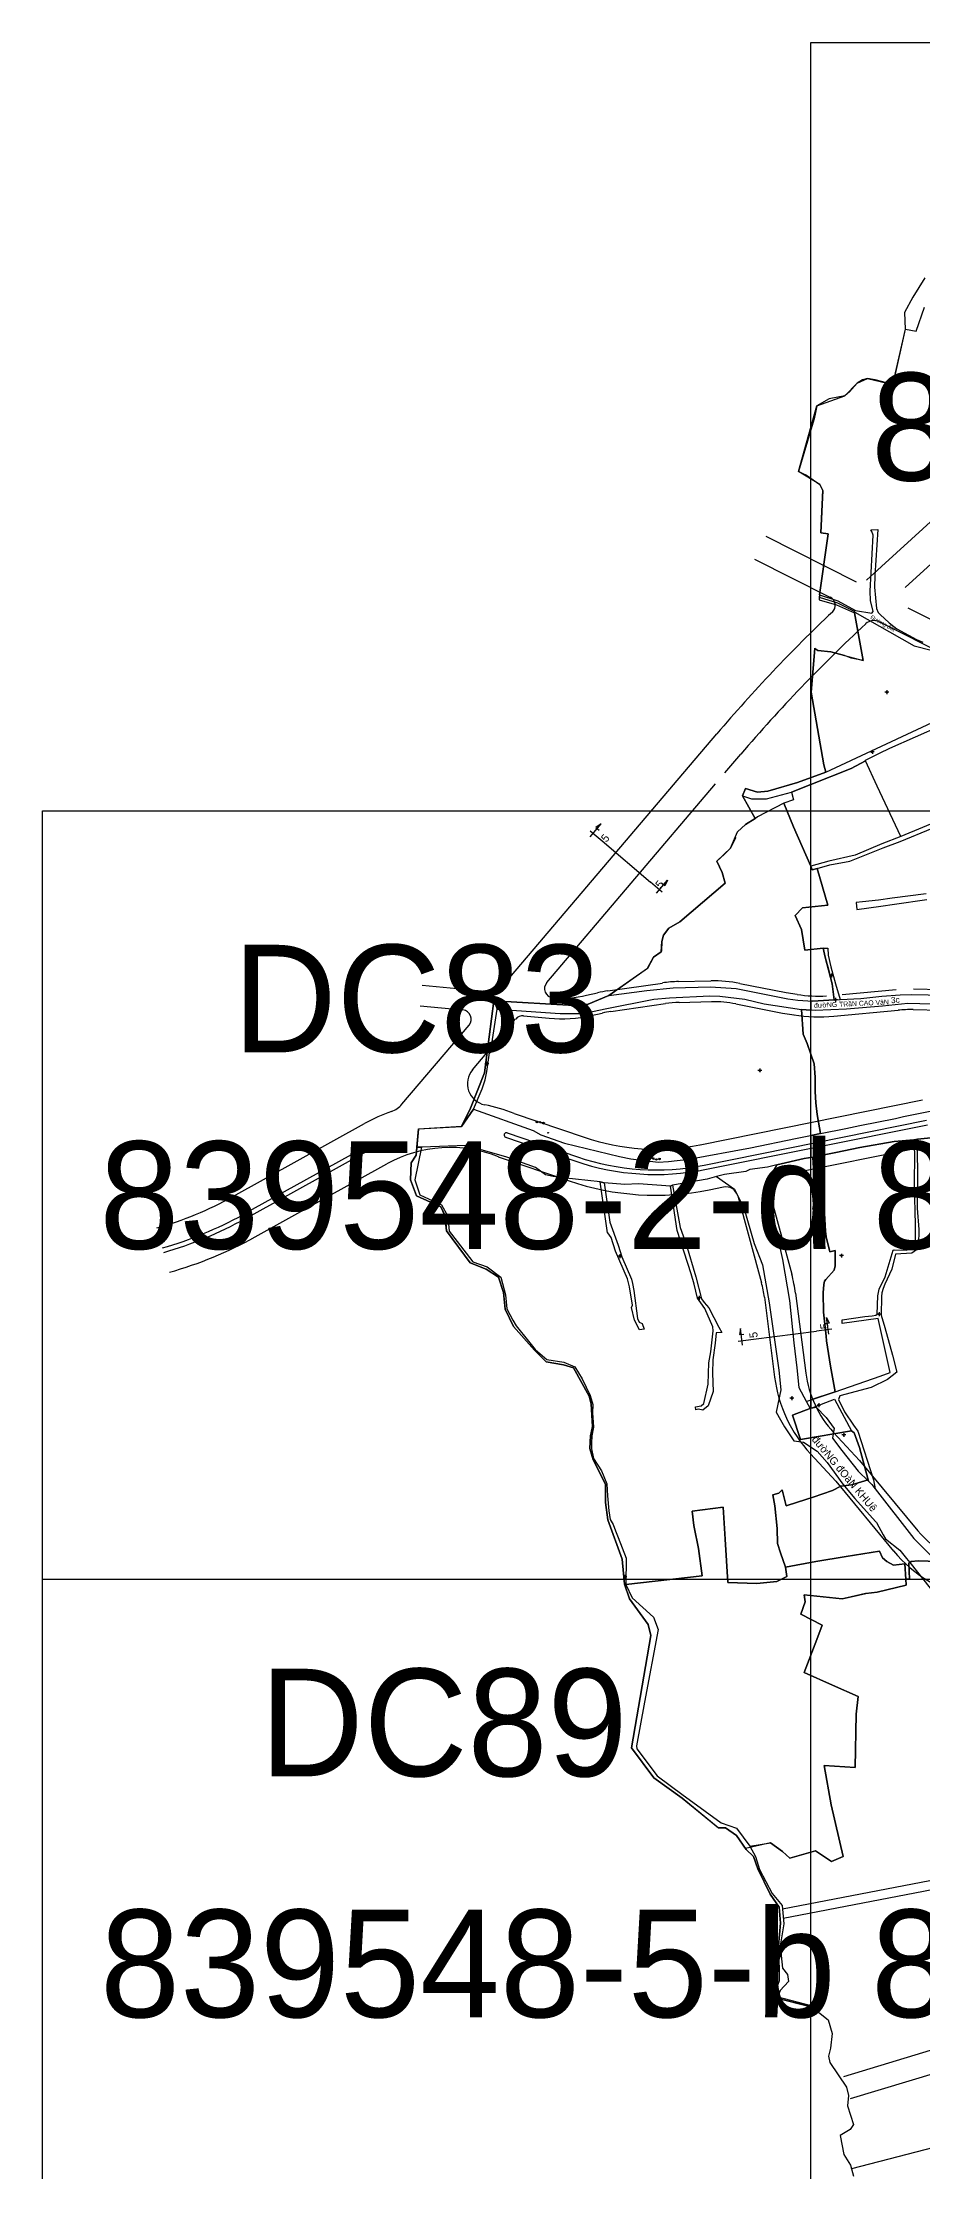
# Model space of a CAD drawing. Extents: x 548357 to 553070, y 1834500 to 1842500.
# Drawn here: x 549500 to 550073, y 1837615 to 1839000 of the extents above; entities that cross this region are included whole.
import ezdxf

# ---------------------------------------------------------------- set-up
doc = ezdxf.new("R2010")
doc.units = 0
for name, color, linetype in [('Level 10', 7, 'Continuous'), ('Level 11', 7, 'Continuous'), ('Level 13', 7, 'Continuous'), ('Level 30', 7, 'Continuous'), ('Level 4', 7, 'Continuous'), ('Level 5', 7, 'Continuous'), ('Level 52', 7, 'Continuous'), ('Level 55', 7, 'Continuous'), ('Level 61', 7, 'Continuous'), ('Level 62', 7, 'Continuous'), ('Level 7', 7, 'Continuous'), ('Level 8', 7, 'Continuous')]:
    doc.layers.add(name, color=color, linetype=linetype)

msp = doc.modelspace()

# ---------------------------------------------------------------- linework, layer by layer
at = {"layer": 'Level 10'}
for p, q in [((550009.8, 1838525.2), (550121.7, 1838577.5)), ((549793.8, 1838376.4), (549795.9, 1838370.9)), ((550015.2, 1838377), (550019.1, 1838377.2)), ((550067, 1838285.9), (550069.4, 1838286.3)), ((550000.3, 1838111.4), (550015.4, 1838117.2)), ((550000.3, 1838111.4), (550015.4, 1838117.2)), ((550000.3, 1838111.4), (550000.3, 1838111.4))]:
    msp.add_line(p, q, dxfattribs=at)
for points in [[(550005.7, 1838640.6), (550011.4, 1838680.3), (550006.5, 1838681), (550007.9, 1838708.7), (550005.9, 1838712.5), (549992, 1838720.9), (550003.9, 1838763.6), (550022.1, 1838770.2), (550030.2, 1838778.4), (550036.9, 1838781.4), (550053.3, 1838777.4), (550061.6, 1838813.5), (550068.6, 1838812.1), (550074, 1838827.8)], [(550005.7, 1838640.6), (550017.5, 1838636.8), (550029.1, 1838630.5), (550039.8, 1838628.6), (550040.5, 1838629.7), (550038.8, 1838636.9), (550038.6, 1838643.1), (550040.5, 1838679.4), (550039.8, 1838681.8), (550039.1, 1838682.9), (550043.6, 1838683.2), (550041.7, 1838653.1), (550041.5, 1838645.7), (550042.8, 1838631.8), (550043.9, 1838629.2), (550045.1, 1838627.8), (550051, 1838622.3), (550056.1, 1838618.6), (550068.8, 1838611.6), (550072.9, 1838609.9)], [(550005.7, 1838640.6), (550005.4, 1838639.1), (550017.3, 1838635.5), (550028.2, 1838630), (550028.3, 1838629.4)], [(550009.8, 1838525.2), (550008.4, 1838530), (550000.2, 1838577.3), (550002.7, 1838605.9), (550004.5, 1838604.3), (550013, 1838603.6), (550034.1, 1838597.9), (550028.4, 1838628.9), (550028.3, 1838629.4)], [(550028.3, 1838629.4), (550028.7, 1838629.3), (550067.3, 1838607.5), (550078.4, 1838604.7), (550081.5, 1838604.7), (550096.5, 1838605), (550098.5, 1838603.9), (550101.8, 1838600.1)], [(549955.5, 1838509.8), (549961.4, 1838507.9), (549971.2, 1838507.8), (549987.5, 1838512.2), (550026.2, 1838527.7), (550035.7, 1838532.6), (550035.6, 1838533), (550044.8, 1838537.6), (550051.4, 1838540.8), (550084.9, 1838555.5), (550096, 1838560.6), (550108.5, 1838566.2), (550118.1, 1838571.1), (550122.6, 1838572.7), (550124.9, 1838573.1), (550126.2, 1838573)], [(550160.1, 1838535.6), (550155.4, 1838532.7), (550134.5, 1838521), (550124.6, 1838514.6), (550098.2, 1838499.9), (550058.6, 1838483.3), (550046.3, 1838478.6), (550028.8, 1838471.3), (550011.7, 1838467.3), (550000.1, 1838464.1), (550000.9, 1838461.7), (550004.2, 1838462.5), (550012.3, 1838464.9), (550025.4, 1838467.2), (550047.1, 1838475.9), (550058.1, 1838480.2), (550100.2, 1838497.5), (550111.6, 1838503.3), (550123.9, 1838510.1), (550135, 1838517.1), (550140.9, 1838521.3), (550153.9, 1838528.5), (550158.1, 1838530.8), (550162.5, 1838532.6)], [(549955.5, 1838509.8), (549957.4, 1838514.5), (549965.4, 1838512.2), (549972, 1838512.8), (549991.3, 1838518.4), (550009.8, 1838525.2)], [(549868.5, 1838379.8), (549893.7, 1838397.6), (549897.7, 1838404.9), (549902.6, 1838408.2), (549903.1, 1838415), (549904.1, 1838419.1), (549907.5, 1838423.6), (549914.8, 1838427.9), (549944.2, 1838453), (549942.3, 1838459.9), (549938.8, 1838467.2), (549947.7, 1838475.7), (549952.2, 1838486.4), (549957.4, 1838491.1), (549963.9, 1838495), (549955.5, 1838509.8)], [(550075.2, 1838446.1), (550053, 1838443.2), (550044.1, 1838441.9), (550033.6, 1838440.9), (550029.5, 1838440.4), (550030, 1838435.9), (550045.5, 1838438), (550054.5, 1838439.4), (550075.5, 1838442.4)], [(550015.2, 1838377), (550014, 1838387.4), (550009.4, 1838404.8), (550008, 1838410.7), (550011, 1838410.8), (550011.4, 1838406.1), (550013, 1838398.6), (550016, 1838387.5), (550019.1, 1838377.2)], [(549868.5, 1838379.8), (549893.3, 1838383.2), (549910.5, 1838384.9), (549934.7, 1838385.6), (549951.4, 1838384.4), (549985.1, 1838377.7), (549991.5, 1838376.9), (550001.4, 1838376.3), (550015.2, 1838377)], [(549780.4, 1838306), (549772.6, 1838294.6), (549778.5, 1838306.6), (549787.6, 1838329.6), (549793.8, 1838376.4)], [(549780.4, 1838306), (549786.1, 1838319.1), (549788, 1838325), (549789.2, 1838330.5), (549790.9, 1838342.5), (549791.6, 1838342.8), (549795.9, 1838370.9)], [(549793.8, 1838376.4), (549845.9, 1838373.4), (549855, 1838374.3), (549868.5, 1838379.8)], [(549795.9, 1838370.9), (549836.8, 1838368.2), (549846.1, 1838368.1), (549851.8, 1838368.1), (549866.1, 1838371.2), (549897.8, 1838377.4), (549908, 1838378.3), (549934.2, 1838379.6), (549940.7, 1838379.4), (549957.1, 1838377.4), (549969.6, 1838374.4), (549993.9, 1838370.7), (550002.8, 1838370.3), (550023.2, 1838371.2), (550046.6, 1838373.1), (550063.2, 1838374.8), (550086.7, 1838374.3), (550113.1, 1838373.6), (550147.6, 1838373.1), (550161, 1838373.3), (550169.9, 1838373)], [(550019.1, 1838377.2), (550032.6, 1838377.9), (550046.2, 1838379.4), (550058.1, 1838380.3), (550065.6, 1838380.5), (550076.3, 1838380.4), (550110.3, 1838379.4), (550131.3, 1838379), (550161.7, 1838379.2), (550181, 1838379.4), (550193.6, 1838380.2)], [(549838.9, 1838261.2), (549832.4, 1838262.1), (549827.3, 1838263.1), (549820.8, 1838267.9), (549802.2, 1838274.7), (549775.8, 1838282.3), (549746.7, 1838281.3), (549743.6, 1838281.2), (549744.7, 1838293.1), (549772.6, 1838294.6), (549780.4, 1838306), (549819.2, 1838292), (549824.4, 1838289.3), (549839.8, 1838283.8), (549875.5, 1838275.1), (549882.9, 1838273.7), (549900.7, 1838271.5), (549907.3, 1838271.9), (549920.7, 1838273.3), (549960.7, 1838280.7), (549990, 1838286.8), (550006.4, 1838290), (550022.8, 1838293.4), (550031.9, 1838295.4), (550055.1, 1838299.8), (550060.4, 1838301.1), (550078.7, 1838304.8)], [(549780.4, 1838306), (549819.2, 1838292), (549824.4, 1838289.3), (549839.8, 1838283.8), (549875.5, 1838275.1), (549882.9, 1838273.7), (549900.7, 1838271.5), (549907.3, 1838271.9), (549920.7, 1838273.3), (549960.7, 1838280.7), (549990, 1838286.8), (550006.4, 1838290), (550022.8, 1838293.4), (550031.9, 1838295.4), (550055.1, 1838299.8), (550060.4, 1838301.1), (550078.7, 1838304.8), (550078.8, 1838310.9), (550107.6, 1838310.4), (550121.5, 1838307.1), (550129, 1838305.7), (550138.1, 1838304.3), (550151.8, 1838299.6)], [(550102.3, 1838289.6), (550069.4, 1838286.3), (550067, 1838285.9), (550054.3, 1838284.9), (550031.9, 1838280.9), (550026.7, 1838279.8), (550016.2, 1838277.8), (550001.3, 1838274.6), (549995.6, 1838273.9), (549978, 1838269.6), (549971.8, 1838268.1), (549960.3, 1838266.6), (549957.7, 1838265.4), (549943.9, 1838263.4), (549938.7, 1838262), (549932.6, 1838260.4), (549910, 1838256.4), (549908.6, 1838255.9), (549887.8, 1838257.4), (549878.9, 1838257), (549865.5, 1838258), (549863, 1838258.7), (549838.9, 1838261.2)], [(549978, 1838269.6), (549995.6, 1838273.9), (550001.3, 1838274.6), (550016.2, 1838277.8), (550026.7, 1838279.8), (550031.9, 1838280.9), (550054.3, 1838284.9), (550067, 1838285.9)], [(549997, 1838116), (549998.2, 1838116.1), (550015.8, 1838121.9), (550045.1, 1838132.1), (550051.6, 1838134.6), (550043.8, 1838169.7), (550020.4, 1838166.4), (550020.4, 1838168.9), (550035.1, 1838171.1), (550040, 1838171.4), (550042.4, 1838171.9), (550043.2, 1838172.6), (550043.7, 1838184.4), (550044.6, 1838188.8), (550048.4, 1838196.9), (550053.6, 1838214.1), (550054.3, 1838214.3), (550062, 1838214.2), (550064.2, 1838214.8), (550066.3, 1838216.2), (550067.6, 1838218.5), (550068.1, 1838221.1), (550068.2, 1838230.8), (550067.6, 1838256.5), (550067.7, 1838277.3), (550067, 1838285.9)], [(550069.4, 1838286.3), (550069.3, 1838282.4), (550069.5, 1838259.7), (550069.3, 1838241.6), (550070.3, 1838227.6), (550070.4, 1838224.2), (550070.2, 1838221.2), (550068.8, 1838214.4), (550065.8, 1838212.2), (550055.2, 1838211.5), (550052.7, 1838201.7), (550051.3, 1838198.5), (550048.1, 1838192.1), (550047, 1838189.3), (550046.2, 1838186.3), (550046, 1838184), (550045.9, 1838171.9), (550048.2, 1838163.9), (550053.1, 1838145.8), (550056.1, 1838134.7), (550050, 1838130), (550039.2, 1838124.9), (550018.8, 1838119.3), (550018.1, 1838117), (550021.9, 1838108.9), (550027.7, 1838100.2), (550030.7, 1838096.4), (550040.9, 1838064.8), (550042, 1838058.8)], [(550069.4, 1838286.3), (550102.3, 1838289.6), (550119.7, 1838288.7), (550128.2, 1838287.8), (550145.8, 1838282), (550159.4, 1838275.3), (550168.7, 1838271.8), (550177.3, 1838267.9), (550186.2, 1838263.9), (550205.4, 1838259.2), (550221, 1838253.4), (550232.6, 1838248.1), (550241.1, 1838245.2), (550254.1, 1838240.1)], [(550000, 1837722.6), (550000, 1837722.6), (550000, 1837721.8), (549975.4, 1837728), (549979.5, 1837738.6), (549978.9, 1837761.4), (549980.2, 1837776.2), (549979.5, 1837786.6), (549973.6, 1837795), (549965.6, 1837811.5), (549962.7, 1837819.5), (549957.9, 1837824.1), (549951.6, 1837833.3), (549944.4, 1837838.3), (549939.8, 1837838.3), (549916.2, 1837857.5), (549897.8, 1837870.8), (549883.3, 1837890.3), (549895.9, 1837963.4), (549894.2, 1837970.6), (549881.9, 1837987.2), (549878.7, 1837996.8), (549877.3, 1838013), (549867.9, 1838038.7), (549866.4, 1838050), (549866.4, 1838061.9), (549858.4, 1838077.8), (549856.2, 1838085.1), (549856.7, 1838093.3), (549857.9, 1838099.4), (549857, 1838114.1), (549855.8, 1838119.2), (549845.6, 1838137.6), (549839, 1838139.6), (549827.7, 1838141.5), (549820.1, 1838149.2), (549806.4, 1838164.4), (549801.1, 1838175.8), (549799.9, 1838186.7), (549796.7, 1838196.6), (549788.7, 1838201.9), (549778.3, 1838205.9), (549763, 1838226.7), (549761.9, 1838236.8), (549759.2, 1838242.4), (549743.4, 1838249.6), (549739.5, 1838260), (549739.8, 1838270.9), (549743.1, 1838275.9), (549743.6, 1838281.2), (549743.6, 1838281.2), (549746.7, 1838281.3), (549742.2, 1838259.9), (549745.6, 1838250.2), (549759.7, 1838243.6), (549763.8, 1838236.2), (549764.6, 1838226.5), (549769.9, 1838219.7), (549780, 1838206.6), (549789.4, 1838203.3), (549798.3, 1838196.6), (549799.3, 1838192.4), (549801.2, 1838185), (549802.1, 1838175.9), (549806.1, 1838168.6), (549806.1, 1838168.6), (549808.2, 1838164.9), (549816.2, 1838154.9), (549820.7, 1838149.5), (549828.2, 1838143), (549839.2, 1838141.2), (549846.5, 1838138.2), (549851.1, 1838130.4), (549856.5, 1838119.7), (549858.1, 1838113.7), (549857.9, 1838108.4), (549858.5, 1838098.9), (549857.5, 1838093.3), (549857.2, 1838088.8), (549857.2, 1838088.8), (549857.3, 1838084.8), (549858.6, 1838078.7), (549863.7, 1838070.6), (549867.3, 1838062.2), (549867.6, 1838054.2), (549868.5, 1838044.6), (549869.5, 1838038.9), (549871.3, 1838035.6), (549872.9, 1838031.6), (549874.7, 1838027.1), (549879.9, 1838013.7), (549879.7, 1837996.5), (549883.8, 1837988), (549897.7, 1837975.4), (549900.6, 1837967.4), (549891.8, 1837920.1), (549886.5, 1837891.6), (549886.8, 1837889.6), (549900.1, 1837872), (549917, 1837859.6), (549920.9, 1837856.7), (549941.6, 1837841.6), (549951.7, 1837838.1), (549960.3, 1837826.3), (549964, 1837819.6), (549966.6, 1837811.2), (549974.9, 1837795.5), (549981.4, 1837787.7), (549982.5, 1837775.8), (549980, 1837761.4), (549981.6, 1837747), (549984.9, 1837742.8), (549985.5, 1837738.2), (549980.1, 1837732.5), (549978.5, 1837728.2), (550000, 1837722.6)], [(549891.5, 1838162.8), (549888.6, 1838162.4), (549885.3, 1838168.6), (549883.2, 1838176.8), (549883.9, 1838178.4), (549882.1, 1838190.2), (549880.8, 1838195.6), (549873, 1838213.6), (549870, 1838222.5), (549868, 1838225.5), (549867.6, 1838225.4), (549863, 1838258.7), (549865.5, 1838258), (549869.1, 1838232.3), (549874.6, 1838217.4), (549877.1, 1838209.8), (549883.4, 1838195.4), (549883.9, 1838192.4), (549884.9, 1838187.9), (549887.2, 1838169.6), (549888.4, 1838167.4), (549890.2, 1838166.5), (549891.5, 1838162.8)], [(549942, 1838160.5), (549938.5, 1838160.4), (549937.7, 1838153.7), (549936.2, 1838142.9), (549936, 1838134.1), (549936.4, 1838122.3), (549933.1, 1838112.9), (549929.8, 1838110), (549926.9, 1838110.8), (549925.1, 1838110.3), (549925, 1838112.3), (549928.7, 1838112.9), (549930.4, 1838114.4), (549933.1, 1838127), (549933.6, 1838140.9), (549935, 1838148), (549936.5, 1838161.6), (549936.3, 1838164.3), (549931.1, 1838176.1), (549928.4, 1838180), (549926.3, 1838182.9), (549924.1, 1838192), (549922.1, 1838198.7), (549913, 1838226.9), (549908.6, 1838255.9), (549910, 1838256.4), (549915, 1838228.9), (549918.8, 1838218), (549925.1, 1838196.9), (549928.8, 1838182.6), (549930.7, 1838180.2), (549933.6, 1838176.7), (549940.2, 1838164), (549942, 1838160.5)], [(549978, 1838269.6), (549971.8, 1838268.1), (549960.3, 1838266.6), (549957.7, 1838265.4), (549943.9, 1838263.4), (549938.7, 1838262), (549950.3, 1838253.8), (549956.5, 1838241.8), (549963.1, 1838218.6), (549968.5, 1838204.6), (549972.8, 1838179.9), (549979.2, 1838136.1), (549980.4, 1838123.3), (549977.5, 1838108.8), (549980.3, 1838103.8), (549982.8, 1838099.2), (549989, 1838090.2), (549989.1, 1838090.1), (549995.2, 1838089.3), (550004.1, 1838083.4), (550010.7, 1838075.9), (550020.9, 1838062), (550028.7, 1838052.6), (550042.2, 1838037.6), (550042.8, 1838036.9), (550047.2, 1838029), (550048.7, 1838026.4), (550058, 1838019), (550062.3, 1838013.6), (550064.5, 1838010.9), (550077.6, 1837994.3)], [(549978, 1838269.6), (549971.6, 1838259.6), (549971.5, 1838245.9), (549978.3, 1838222.7), (549981.5, 1838208.1), (549986.2, 1838181.5), (549989, 1838153.9), (549991, 1838137.5), (549992.3, 1838124.7), (549997, 1838116)], [(549997, 1838116), (549999.5, 1838111.2), (550000.3, 1838111.4)], [(550000.3, 1838111.4), (550003.6, 1838112), (550010.1, 1838105.2), (550015.2, 1838098.1), (550014.6, 1838094.6), (550014.1, 1838091.8), (550020.2, 1838083.8), (550030.9, 1838070.4), (550037.5, 1838063.9)], [(550015.4, 1838117.2), (550026.5, 1838096.7), (550028.3, 1838095.3), (550031.8, 1838085.7), (550037.3, 1838064.8), (550037.5, 1838063.9)], [(550037.5, 1838063.9), (550039.7, 1838061.7), (550042, 1838058.8)], [(550042, 1838058.8), (550067, 1838026.5), (550077.5, 1838016.2), (550083.7, 1838010), (550084.7, 1838009.1), (550085.8, 1838008), (550091.8, 1838006.1), (550100, 1838003.5), (550123.6, 1837998.1), (550149.2, 1837993.3), (550175.7, 1837987.8), (550180.6, 1837989.6), (550183.4, 1837994.1), (550183.5, 1837994)]]:
    msp.add_lwpolyline(points, dxfattribs=at)
at = {"layer": 'Level 11'}
for p, q in [((550048.9, 1838577.2), (550048.2, 1838577.2)), ((550049.5, 1838577.9), (550048.9, 1838577.2)), ((550048.9, 1838577.2), (550049.5, 1838576.6)), ((550049.5, 1838578.5), (550049.5, 1838577.9)), ((550050.1, 1838577.2), (550049.5, 1838577.9)), ((550049.5, 1838576.6), (550050.1, 1838577.2)), ((550049.5, 1838576.6), (550049.5, 1838576)), ((550050.7, 1838577.2), (550050.1, 1838577.2)), ((550039.4, 1838538.5), (550038.8, 1838538.5)), ((550040.1, 1838539.1), (550039.4, 1838538.5)), ((550039.4, 1838538.5), (550040.1, 1838537.8)), ((550040.1, 1838539.7), (550040.1, 1838539.1)), ((550040.7, 1838538.5), (550040.1, 1838539.1)), ((550040.1, 1838537.8), (550040.7, 1838538.5)), ((550040.1, 1838537.8), (550040.1, 1838537.2)), ((550041.3, 1838538.5), (550040.7, 1838538.5)), ((550012.9, 1838393), (550012.2, 1838393)), ((550013.5, 1838393.6), (550012.9, 1838393)), ((550012.9, 1838393), (550013.5, 1838392.3)), ((550013.5, 1838394.2), (550013.5, 1838393.6)), ((550014.1, 1838393), (550013.5, 1838393.6)), ((550013.5, 1838392.3), (550014.1, 1838393)), ((550013.5, 1838392.3), (550013.5, 1838391.7)), ((550014.7, 1838393), (550014.1, 1838393)), ((550015.4, 1838377), (550014.8, 1838377)), ((550016.1, 1838377.7), (550015.4, 1838377)), ((550015.4, 1838377), (550016.1, 1838376.4)), ((550016.1, 1838378.3), (550016.1, 1838377.7)), ((550016.7, 1838377), (550016.1, 1838377.7)), ((550016.1, 1838376.4), (550016.7, 1838377)), ((550016.1, 1838376.4), (550016.1, 1838375.8)), ((550017.3, 1838377), (550016.7, 1838377)), ((549788.5, 1838335.5), (549787.9, 1838335.5)), ((549789.1, 1838336.1), (549788.5, 1838335.5)), ((549788.5, 1838335.5), (549789.1, 1838334.9)), ((549789.1, 1838336.8), (549789.1, 1838336.1)), ((549789.8, 1838335.5), (549789.1, 1838336.1)), ((549789.1, 1838334.9), (549789.8, 1838335.5)), ((549789.1, 1838334.9), (549789.1, 1838334.3)), ((549790.4, 1838335.5), (549789.8, 1838335.5)), ((549966.2, 1838331.1), (549965.6, 1838331.1)), ((549966.9, 1838331.8), (549966.2, 1838331.1)), ((549966.2, 1838331.1), (549966.9, 1838330.5)), ((549966.9, 1838332.4), (549966.9, 1838331.8)), ((549967.5, 1838331.1), (549966.9, 1838331.8)), ((549966.9, 1838330.5), (549967.5, 1838331.1)), ((549966.9, 1838330.5), (549966.9, 1838329.9)), ((549968.1, 1838331.1), (549967.5, 1838331.1)), ((549875.2, 1838210.2), (549874.6, 1838210.2)), ((549875.8, 1838210.9), (549875.2, 1838210.2)), ((549875.2, 1838210.2), (549875.8, 1838209.6)), ((549875.8, 1838211.5), (549875.8, 1838210.9)), ((549876.5, 1838210.2), (549875.8, 1838210.9)), ((549875.8, 1838209.6), (549876.5, 1838210.2)), ((549875.8, 1838209.6), (549875.8, 1838209)), ((549877.1, 1838210.2), (549876.5, 1838210.2)), ((550019.3, 1838210.6), (550018.7, 1838210.6)), ((550020, 1838211.2), (550019.3, 1838210.6)), ((550019.3, 1838210.6), (550020, 1838210)), ((550020, 1838211.8), (550020, 1838211.2)), ((550020.6, 1838210.6), (550020, 1838211.2)), ((550020, 1838210), (550020.6, 1838210.6)), ((550020, 1838210), (550020, 1838209.3)), ((550021.2, 1838210.6), (550020.6, 1838210.6)), ((549926.8, 1838183.2), (549926.2, 1838183.2)), ((549927.4, 1838183.8), (549926.8, 1838183.2)), ((549926.8, 1838183.2), (549927.4, 1838182.6)), ((549927.4, 1838184.4), (549927.4, 1838183.8)), ((549928.1, 1838183.2), (549927.4, 1838183.8)), ((549927.4, 1838182.6), (549928.1, 1838183.2)), ((549927.4, 1838182.6), (549927.4, 1838181.9)), ((549928.7, 1838183.2), (549928.1, 1838183.2)), ((550044.5, 1838173.8), (550044.5, 1838173.2)), ((550043.9, 1838172.5), (550043.3, 1838172.5)), ((550044.5, 1838173.2), (550043.9, 1838172.5)), ((550043.9, 1838172.5), (550044.5, 1838171.9)), ((550045.2, 1838172.5), (550044.5, 1838173.2)), ((550044.5, 1838171.9), (550045.2, 1838172.5)), ((550044.5, 1838171.9), (550044.5, 1838171.3)), ((550045.8, 1838172.5), (550045.2, 1838172.5)), ((549987, 1838117.9), (549986.4, 1838117.9)), ((549987.6, 1838118.5), (549987, 1838117.9)), ((549987, 1838117.9), (549987.6, 1838117.2)), ((549987.6, 1838119.1), (549987.6, 1838118.5)), ((549988.3, 1838117.9), (549987.6, 1838118.5)), ((549987.6, 1838117.2), (549988.3, 1838117.9)), ((549988.9, 1838117.9), (549988.3, 1838117.9)), ((549987.6, 1838117.2), (549987.6, 1838116.6)), ((550004.7, 1838113.3), (550004.1, 1838113.3)), ((550005.3, 1838113.9), (550004.7, 1838113.3)), ((550004.7, 1838113.3), (550005.3, 1838112.7)), ((550005.3, 1838114.6), (550005.3, 1838113.9)), ((550005.9, 1838113.3), (550005.3, 1838113.9)), ((550005.3, 1838112.7), (550005.9, 1838113.3)), ((550005.3, 1838112.7), (550005.3, 1838112.1)), ((550006.6, 1838113.3), (550005.9, 1838113.3)), ((550020.8, 1838093.9), (550020.2, 1838093.9)), ((550021.4, 1838094.5), (550020.8, 1838093.9)), ((550020.8, 1838093.9), (550021.4, 1838093.2)), ((550021.4, 1838095.1), (550021.4, 1838094.5)), ((550022, 1838093.9), (550021.4, 1838094.5)), ((550021.4, 1838093.2), (550022, 1838093.9)), ((550021.4, 1838093.2), (550021.4, 1838092.6)), ((550022.7, 1838093.9), (550022, 1838093.9)), ((549878.4, 1838001.6), (549877.8, 1838001.6)), ((549879, 1838002.2), (549878.4, 1838001.6)), ((549878.4, 1838001.6), (549879, 1838000.9)), ((549879, 1838002.8), (549879, 1838002.2)), ((549879.6, 1838001.6), (549879, 1838002.2)), ((549879, 1838000.9), (549879.6, 1838001.6)), ((549879, 1838000.9), (549879, 1838000.3)), ((549880.3, 1838001.6), (549879.6, 1838001.6))]:
    msp.add_line(p, q, dxfattribs=at)
for centre in [(550049.5, 1838577.2), (550040.1, 1838538.5), (550013.5, 1838393), (550016.1, 1838377), (549789.1, 1838335.5), (549966.9, 1838331.1), (549875.8, 1838210.2), (550020, 1838210.6), (549927.4, 1838183.2), (550044.5, 1838172.5), (549987.6, 1838117.9), (550005.3, 1838113.3), (550021.4, 1838093.9), (549879, 1838001.6)]:
    msp.add_circle(centre, 0.15, dxfattribs=at)
at = {"layer": 'Level 13'}
for points in [[(549856.4, 1838483.1), (549863.6, 1838491.6)], [(549856.5, 1838487), (549864.2, 1838480.5)], [(549863.6, 1838491.6), (549860.1, 1838489.3), (549862.3, 1838487.5)], [(549864.2, 1838480.5), (549895.6, 1838453.7)], [(549903.3, 1838447.2), (549895.6, 1838453.7)], [(549899.5, 1838446.5), (549906.7, 1838455)], [(549906.7, 1838455), (549905, 1838451.2), (549902.9, 1838453)], [(549954.2, 1838163.3), (549953.5, 1838159.2), (549956.4, 1838159.6)], [(549955.6, 1838152.3), (549954.2, 1838163.3)], [(549962.8, 1838156.2), (550003.8, 1838161.4)], [(550013.8, 1838162.7), (550003.8, 1838161.4)], [(550010.3, 1838170.4), (550012, 1838166.6), (550009.2, 1838166.3)], [(550011.7, 1838159.4), (550010.3, 1838170.4)], [(549952.8, 1838155), (549962.8, 1838156.2)]]:
    msp.add_lwpolyline(points, dxfattribs=at)
at = {"layer": 'Level 30'}
for p, q in [((550036.3, 1838650.1), (550228.2, 1838825.4)), ((550061.4, 1838645.3), (550153.1, 1838729)), ((549970.8, 1838678.7), (550029.5, 1838649.1)), ((549963.4, 1838663.9), (550012.5, 1838639.2)), ((550063.2, 1838632.2), (550096.2, 1838615.6)), ((550044.7, 1838623), (550088.7, 1838600.9)), ((549797.8, 1838384.3), (549938.8, 1838550.2)), ((549944, 1838524.7), (549954.5, 1838536.9)), ((549828.1, 1838388.3), (549938, 1838517.6)), ((549747.1, 1838386.6), (549792.6, 1838382.2)), ((549854.1, 1838380), (549861.2, 1838381.7)), ((549868, 1838382.9), (549903.5, 1838388)), ((549914, 1838388.9), (549935, 1838389.4)), ((550020.5, 1838380.6), (550055.6, 1838383.7)), ((550066.8, 1838384.2), (550084.9, 1838383.9)), ((549745.8, 1838373.1), (549773.6, 1838370.5)), ((549857.1, 1838366.9), (549864.2, 1838368.5)), ((549869.9, 1838369.5), (549905.4, 1838374.7)), ((549914.3, 1838375.4), (549935.3, 1838375.9)), ((550015, 1838366.5), (550056.8, 1838370.3)), ((550066.6, 1838370.7), (550084.7, 1838370.4)), ((549733.8, 1838309.1), (549777.6, 1838360.6)), ((549779.8, 1838331.6), (549807.9, 1838364.6)), ((549813.1, 1838366.7), (549829.7, 1838365.1)), ((549927.9, 1838282.8), (550072.7, 1838311.9)), ((549807, 1838303.1), (549852.4, 1838287.7)), ((549930.5, 1838269.5), (550075.3, 1838298.7)), ((549623.8, 1838249.1), (549709.6, 1838296.6)), ((549801.4, 1838287.6), (549847.1, 1838272)), ((549802.3, 1838290.5), (549848.1, 1838274.9)), ((549931.1, 1838266.6), (550075.9, 1838295.8)), ((549630.4, 1838237.3), (549713.6, 1838283.4)), ((549631.8, 1838234.6), (549715.1, 1838280.8)), ((549638.3, 1838222.8), (549724.1, 1838270.3)), ((549796.6, 1838275), (549842.8, 1838259.3)), ((549979, 1838262.5), (550078.6, 1838282.5)), ((549933.8, 1838253.4), (549943.2, 1838255.3)), ((549952.5, 1838249.5), (549967.9, 1838193)), ((549972.9, 1838252.5), (549987.7, 1838198.5)), ((549969.8, 1838183.5), (549976.4, 1838131.6)), ((549990.1, 1838186.1), (549996.7, 1838134.2)), ((550021.4, 1837676.5), (550190.8, 1837727.6)), ((550025.8, 1837662.1), (550195.1, 1837713.3))]:
    msp.add_line(p, q, dxfattribs=at)
for points in [[(549953.8, 1838387.7), (549984, 1838381.8), (549991.1, 1838380.7)], [(549951.2, 1838374.5), (549981.6, 1838368.5), (549989.1, 1838367.3)], [(550014.8, 1838095.5), (550031.7, 1838077.4), (550069.7, 1838031.5)], [(549999.8, 1838081.6), (550016.3, 1838063.9), (550053.9, 1838018.4)], [(549981.5, 1837785.5), (550409.1, 1837867.8), (550420.2, 1837869.9), (550584.5, 1837901.5), (550613.8, 1837939.8)], [(549982.1, 1837779.5), (550407.1, 1837861.3), (550419.2, 1837863.6), (550587.9, 1837896), (550613.5, 1837929.4)], [(550195.3, 1837713.3), (550353.5, 1837718.1), (550358.8, 1837718.3), (550428.7, 1837720.4), (550355.1, 1837701.4), (550349.7, 1837700), (550026.6, 1837616.4)]]:
    msp.add_lwpolyline(points, dxfattribs=at)
for centre, radius, start, end in [((550009.9, 1838633.8), 6, 313.429, 63.3085), ((550708.5, 1837895.8), 1010.2, 133.429, 139.6256), ((550708.5, 1837895.8), 989.7, 132.824, 139.6256), ((550041.1, 1838615.9), 8, 63.3085, 132.824), ((549832.7, 1838384.4), 6, 139.6256, 265.5131), ((549880.4, 1838297), 86.8, 98.2173, 102.7494), ((549915.9, 1838302.2), 86.8, 91.2695, 98.2173), ((549937, 1838302.6), 86.8, 78.808, 91.2695), ((549773, 1838364.5), 6, 319.6256, 84.5506), ((549837.9, 1838451.5), 73.3, 265.5131, 282.7494), ((549880.4, 1838297), 73.3, 98.2173, 102.7494), ((549915.9, 1838302.2), 73.2, 91.2695, 98.2173), ((549937, 1838302.6), 73.2, 78.808, 91.2695), ((550005.4, 1838472.8), 106.8, 261.1889, 275.1751), ((550005.4, 1838472.8), 93.3, 261.1889, 273.0187), ((550065.2, 1838277.4), 93.3, 89.1247, 95.1751), ((549812.5, 1838360.7), 6, 84.5506, 139.6256), ((549837.9, 1838451.5), 86.8, 264.5506, 282.7494), ((549790.5, 1838322.5), 14, 139.6256, 258.7318), ((549765.3, 1838196), 115, 109.4512, 118.9852), ((549721.7, 1838319.5), 16, 289.4512, 319.6256), ((549765.3, 1838196), 115, 68.7658, 78.7318), ((549801.9, 1838289.1), 1.5, 71.1818, 251.1818), ((549899.2, 1838424.9), 145, 251.1818, 281.3906), ((549714.3, 1838282.1), 1.5, 298.9852, 118.9852), ((549765.3, 1838196), 85, 68.3132, 118.9852), ((549899.2, 1838424.9), 161.5, 251.1818, 281.3906), ((549899.2, 1838424.9), 158.5, 251.1818, 281.3906), ((549899.2, 1838424.9), 175, 251.1818, 281.3906), ((549980.6, 1838254.6), 8, 101.3906, 195.2855), ((549509.9, 1838454.6), 235, 285.9086, 298.9852), ((549944.7, 1838247.4), 8, 15.2855, 101.3906), ((549509.9, 1838454.6), 248.5, 285.9086, 298.9852), ((549509.9, 1838454.6), 251.5, 285.9086, 298.9852), ((549509.9, 1838454.6), 265, 285.9086, 298.9852), ((549900.6, 1838174.7), 69.8, 7.2564, 15.2855), ((549900.6, 1838174.7), 90.2, 7.2564, 15.2855), ((550065.9, 1838143), 90.2, 187.2564, 222.8856), ((550065.9, 1838143), 69.7, 187.2564, 222.8856), ((550123.4, 1838076), 69.7, 219.6285, 258.8352), ((550123.4, 1838076), 90.2, 219.6285, 258.8352)]:
    msp.add_arc(centre, radius, start, end, dxfattribs=at)
at = {"layer": 'Level 52'}
for p, q in [((550026.2, 1838527.7), (550000, 1838517.2)), ((550035.7, 1838532.6), (550026.2, 1838527.7)), ((550043.3, 1838516.1), (550035.7, 1838532.6)), ((550000, 1838517.2), (549987.5, 1838512.2)), ((550058.6, 1838483.3), (550043.3, 1838516.1)), ((549965.4, 1838496.1), (549964, 1838495.1)), ((549982.4, 1838505.1), (549965.4, 1838496.1)), ((549988.8, 1838489.7), (549982.4, 1838505.1)), ((550098.2, 1838499.9), (550058.6, 1838483.3)), ((550000.1, 1838464.1), (549988.8, 1838489.7)), ((550000.1, 1838464.1), (550000.9, 1838461.7)), ((550000.9, 1838461.7), (550000.1, 1838464.1)), ((550000.9, 1838461.7), (550004.2, 1838462.5)), ((550004.2, 1838462.5), (550000.9, 1838461.7)), ((550004.2, 1838462.5), (550011, 1838438.7)), ((550011, 1838438.7), (550004.2, 1838462.5)), ((549989.8, 1838432), (549994.5, 1838437)), ((549994.5, 1838437), (550011, 1838438.7)), ((549994, 1838422.8), (549989.8, 1838432)), ((549996.1, 1838409.4), (549994, 1838422.8)), ((550008, 1838410.7), (549996.1, 1838409.4)), ((550008, 1838410.7), (550009.4, 1838404.8)), ((550009.4, 1838404.8), (550008, 1838410.7)), ((550009.4, 1838404.8), (550011.7, 1838396.1)), ((550014, 1838387.4), (550009.4, 1838404.8)), ((550011.7, 1838396.1), (550014, 1838387.4)), ((550014, 1838387.4), (550015.2, 1838377)), ((550015.2, 1838377), (550014, 1838387.4)), ((550000, 1838370.4), (549993.9, 1838370.7)), ((549993.9, 1838370.7), (550000, 1838370.4)), ((550001.4, 1838376.3), (550000, 1838376.4)), ((550000, 1838376.4), (550000, 1838370.4)), ((550000, 1838370.4), (550000, 1838376.4)), ((550000, 1838376.4), (550001.4, 1838376.3)), ((550015.2, 1838377), (550001.4, 1838376.3)), ((550001.4, 1838376.3), (550015.2, 1838377)), ((550006.4, 1838290), (550000, 1838288.7)), ((550000, 1838288.7), (550006.4, 1838290)), ((550000, 1838288.7), (550000, 1838274.5)), ((550000, 1838274.5), (550000, 1838288.7)), ((550000, 1838274.5), (550001.3, 1838274.6)), ((550001.3, 1838274.6), (550000, 1838274.5)), ((550012.3, 1838213.1), (550015.8, 1838213.9)), ((550015.8, 1838213.9), (550012.3, 1838213.1)), ((550012.9, 1838138.6), (550015.8, 1838121.9)), ((550015.8, 1838121.9), (550012.9, 1838138.6)), ((550015.8, 1838121.9), (550000, 1838116.7)), ((550000, 1838116.7), (550015.8, 1838121.9)), ((550000, 1838111.3), (549988.1, 1838106.7)), ((549988.1, 1838106.7), (550000, 1838111.3)), ((549988.1, 1838106.7), (549993.2, 1838090.9)), ((549993.2, 1838090.9), (549988.1, 1838106.7)), ((550000, 1838116.7), (550000, 1838111.3)), ((550000, 1838111.3), (550000, 1838116.7)), ((549993.2, 1838090.9), (550026.5, 1838096.7)), ((550026.5, 1838096.7), (549993.2, 1838090.9)), ((549922.9, 1838044.4), (549943, 1838047)), ((549943, 1838047), (549922.9, 1838044.4)), ((549923.9, 1838035), (549922.9, 1838044.4)), ((549922.9, 1838044.4), (549923.9, 1838035)), ((549943, 1838047), (549944.3, 1838026)), ((549944.3, 1838026), (549943, 1838047)), ((549944.3, 1838026), (549946, 1837998)), ((549946, 1837998), (549944.3, 1838026)), ((549978.3, 1838023.2), (549978.1, 1838033.1)), ((549980.3, 1838017.2), (549978.3, 1838023.2)), ((549980.3, 1838017.2), (549983.5, 1838007.8)), ((549983.5, 1838007.8), (549980.3, 1838017.2)), ((549984.5, 1838001.8), (549983.5, 1838007.8)), ((549879.7, 1837996.8), (549879.7, 1837996.5)), ((549946, 1837998), (549964.9, 1837997.2)), ((549964.9, 1837997.2), (549978, 1837998.5)), ((549978, 1837998.5), (549984.5, 1838001.8)), ((550061.8, 1838000), (550064.2, 1838000)), ((550064.2, 1838000), (550061.8, 1838000)), ((550020.4, 1837987.3), (549995.7, 1837989.9)), ((550020.4, 1837987.3), (550026.3, 1837988.6)), ((550026.3, 1837988.6), (550020.4, 1837987.3)), ((550035.6, 1837990.7), (550026.3, 1837988.6)), ((550035.9, 1837990.9), (550035.6, 1837990.7)), ((550035.9, 1837990.8), (550035.9, 1837990.9)), ((550014.1, 1837931), (549995.6, 1837939.3)), ((549995.6, 1837939.3), (550014.1, 1837931)), ((550030.9, 1837923.7), (550014.1, 1837931)), ((550014.1, 1837931), (550030.9, 1837923.7)), ((550008.8, 1837878.8), (550028.9, 1837877.5)), ((550028.9, 1837877.5), (550008.8, 1837878.8))]:
    msp.add_line(p, q, dxfattribs=at)
for points in [[(549987.5, 1838512.2), (549988.8, 1838507.3), (549982.4, 1838505.1)], [(549982.4, 1838505.1), (549988.8, 1838489.7), (550000.1, 1838464.1)], [(550011, 1838438.7), (549994.5, 1838437), (549989.8, 1838432), (549994, 1838422.8)], [(549994, 1838422.8), (549996.1, 1838409.4), (550008, 1838410.7)], [(549993.9, 1838370.7), (549995.1, 1838354.8), (549997.7, 1838348.7)], [(549997.7, 1838348.7), (549995.1, 1838354.8), (549993.9, 1838370.7)], [(549997.7, 1838348.7), (550000.1, 1838341.8), (550002.3, 1838335.4), (550002.9, 1838326.7), (550002.9, 1838317.4), (550003.3, 1838310), (550004.1, 1838302.5), (550006.4, 1838290)], [(550006.4, 1838290), (550004.1, 1838302.5), (550003.3, 1838310), (550002.9, 1838317.4), (550002.9, 1838326.7), (550002.3, 1838335.4), (550000.1, 1838341.8), (549997.7, 1838348.7)], [(550001.3, 1838274.6), (550002.8, 1838249.8), (550001.3, 1838240.9)], [(550001.3, 1838240.9), (550002.8, 1838249.8), (550001.3, 1838274.6)], [(550001.3, 1838240.9), (550003, 1838240), (550006.3, 1838238.8), (550008.9, 1838238.2), (550009.5, 1838226.5), (550009.9, 1838222.9), (550012.3, 1838213.1)], [(550012.3, 1838213.1), (550009.9, 1838222.9), (550009.5, 1838226.5), (550008.9, 1838238.2), (550006.3, 1838238.8), (550003, 1838240), (550001.3, 1838240.9)], [(550015.2, 1838201.2), (550009.8, 1838195), (550008.9, 1838194.1), (550008.4, 1838191.9), (550008.1, 1838186.3), (550008.3, 1838173.9), (550009.9, 1838158.2), (550010.2, 1838155.2), (550012.9, 1838138.6)], [(550009.8, 1838195), (550015.2, 1838201.2)], [(550015.8, 1838213.9), (550015.9, 1838203.9), (550015.2, 1838201.2)], [(550015.2, 1838201.2), (550015.9, 1838203.9), (550015.8, 1838213.9)], [(550012.9, 1838138.6), (550010.2, 1838155.2), (550009.9, 1838158.2), (550008.3, 1838173.9), (550008.1, 1838186.3), (550008.4, 1838191.9), (550008.9, 1838194.1), (550009.8, 1838195)], [(550026.5, 1838096.7), (550028.3, 1838095.3), (550031.8, 1838085.7), (550037.3, 1838064.8)], [(550037.3, 1838064.8), (550031.8, 1838085.7), (550028.3, 1838095.3), (550026.5, 1838096.7)], [(550037.3, 1838064.8), (550026.4, 1838061.4), (550019.5, 1838060.6), (550014.2, 1838057.8), (550001.6, 1838053.4), (549991.4, 1838050.2), (549983.9, 1838047.8), (549981.3, 1838058.2), (549979.3, 1838056.1), (549975.2, 1838055)], [(549975.2, 1838055), (549979.3, 1838056.1), (549981.3, 1838058.2), (549983.9, 1838047.8), (549991.4, 1838050.2), (550001.6, 1838053.4), (550014.2, 1838057.8), (550019.5, 1838060.6), (550026.4, 1838061.4), (550037.3, 1838064.8)], [(549975.2, 1838055), (549976.6, 1838047.7), (549978.1, 1838033.1)], [(549978.1, 1838033.1), (549976.6, 1838047.7), (549975.2, 1838055)], [(549927, 1838020), (549924, 1838034), (549923.9, 1838035)], [(549923.9, 1838035), (549924, 1838034), (549927, 1838020)], [(549978.1, 1838033.1), (549978.3, 1838023.2), (549980.3, 1838017.2)], [(549879.7, 1837996.5), (549929.4, 1838002.2), (549927, 1838020)], [(549927, 1838020), (549929.4, 1838002.2), (549879.7, 1837996.5)], [(549983.5, 1838007.8), (549984.5, 1838001.8), (549978, 1837998.5), (549964.9, 1837997.2), (549946, 1837998)], [(549983.5, 1838007.8), (550003.3, 1838011.6), (550023, 1838014.8), (550044.8, 1838018.2)], [(550044.8, 1838018.2), (550023, 1838014.8), (550003.3, 1838011.6), (549983.5, 1838007.8)], [(550044.8, 1838018.2), (550046.6, 1838013.9), (550049.6, 1838011.5), (550053.9, 1838009.2), (550061.1, 1838010.1), (550061.8, 1838000)], [(550061.8, 1838000), (550061.1, 1838010.1), (550053.9, 1838009.2), (550049.6, 1838011.5), (550046.6, 1838013.9), (550044.8, 1838018.2)], [(550064.2, 1838000), (550063.9, 1838010.5), (550065.4, 1838011.5), (550069.8, 1838011.9), (550076.5, 1838011.8), (550081.2, 1838011.3), (550084, 1838009.9), (550089.1, 1838003.6), (550091, 1838000)], [(550091, 1838000), (550089.1, 1838003.6), (550084, 1838009.9), (550081.2, 1838011.3), (550076.5, 1838011.8), (550069.8, 1838011.9), (550065.4, 1838011.5), (550063.9, 1838010.5), (550064.2, 1838000)], [(550026.3, 1837988.6), (550035.9, 1837990.8), (550043.3, 1837991.6), (550062, 1837996.1), (550061.8, 1838000)], [(550061.8, 1838000), (550062, 1837996.1), (550043.3, 1837991.6), (550035.9, 1837990.8)], [(549995.6, 1837939.3), (550004, 1837960.9), (550007.5, 1837970.1), (549993.5, 1837977.3), (549996.3, 1837985.3), (549995.7, 1837989.9), (550020.4, 1837987.3)], [(549995.7, 1837989.9), (549996.3, 1837985.3), (549993.5, 1837977.3), (550007.5, 1837970.1), (550004, 1837960.9), (549995.6, 1837939.3)], [(550028.9, 1837877.5), (550029.6, 1837912.3), (550030.9, 1837923.7)], [(550030.9, 1837923.7), (550029.6, 1837912.3), (550028.9, 1837877.5)], [(550021.1, 1837819.7), (550013.3, 1837853.2), (550008.8, 1837878.8)], [(550008.8, 1837878.8), (550013.3, 1837853.2), (550021.1, 1837819.7)], [(550021.1, 1837819.7), (550013.4, 1837816.3), (550003, 1837823.3), (549986.3, 1837818.5), (549981.5, 1837822.8), (549973.8, 1837828.5), (549957.5, 1837824.9)], [(549960.3, 1837826.3), (549973.8, 1837828.5), (549981.5, 1837822.8), (549986.3, 1837818.5), (550003, 1837823.3), (550013.4, 1837816.3), (550021.1, 1837819.7)]]:
    msp.add_lwpolyline(points, dxfattribs=at)
at = {"layer": 'Level 55'}
for p, q in [((549820.9, 1838297.7), (549823.9, 1838297.4)), ((549826.8, 1838296.6), (549823.9, 1838297.4)), ((549828.7, 1838290.6), (549829, 1838290.6)), ((549829, 1838290.6), (549829.3, 1838290.6)), ((549896.6, 1838274), (549899.5, 1838273.2)), ((549902.4, 1838273.7), (549899.5, 1838273.2))]:
    msp.add_line(p, q, dxfattribs=at)
for points in [[(549821.8, 1838298), (549820.9, 1838297.7), (549821.7, 1838297.2)], [(549822.4, 1838298), (549821.5, 1838297.7), (549822.3, 1838297.2)], [(549825.2, 1838296.6), (549826.2, 1838296.8), (549825.5, 1838297.4)], [(549825.8, 1838296.4), (549826.8, 1838296.6), (549826, 1838297.2)], [(549828.8, 1838290.7), (549828.7, 1838290.6), (549828.8, 1838290.6)], [(549828.8, 1838290.7), (549828.7, 1838290.6), (549828.8, 1838290.6)], [(549829.1, 1838290.7), (549829.2, 1838290.6), (549829.1, 1838290.6)], [(549829.2, 1838290.7), (549829.3, 1838290.6), (549829.2, 1838290.6)], [(549897.5, 1838274.2), (549896.6, 1838274), (549897.3, 1838273.4)], [(549898.1, 1838274), (549897.2, 1838273.9), (549897.9, 1838273.2)], [(549901, 1838273.1), (549901.8, 1838273.6), (549900.9, 1838273.8)], [(549901.6, 1838273.2), (549902.4, 1838273.7), (549901.5, 1838273.9)]]:
    msp.add_lwpolyline(points, dxfattribs=at)
for centre, radius in [((549823.9, 1838297.4), 0.4), ((549823.9, 1838297.4), 0.4), ((549829, 1838290.6), 0.04), ((549899.5, 1838273.2), 0.4), ((549899.5, 1838273.2), 0.4)]:
    msp.add_circle(centre, radius, dxfattribs=at)
at = {"layer": 'Level 61'}
for p, q in [((550000, 1837000), (550000, 1839000)), ((550000, 1839000), (553000, 1839000)), ((549500, 1838500), (553000, 1838500)), ((549500, 1837500), (549500, 1838500)), ((549500, 1838000), (552500, 1838000))]:
    msp.add_line(p, q, dxfattribs=at)
at = {"layer": 'Level 8'}
for points in [[(550074.2, 1838846.8), (550066.5, 1838834.3), (550061, 1838824.4), (550061.5, 1838813.5), (550053.3, 1838777.4), (550041.9, 1838780.5), (550036.9, 1838781.4), (550033.7, 1838780.6), (550030.2, 1838778.4), (550025.1, 1838772.7)], [(550025.1, 1838772.7), (550022.1, 1838770.2), (550011.9, 1838768.2), (550003.9, 1838763.6), (550002.8, 1838758.2), (550002.3, 1838755.1), (550001.4, 1838752.4), (549992, 1838720.9), (549997.3, 1838718.5), (550005.9, 1838712.5), (550007.9, 1838708.6), (550006.5, 1838681), (550011.4, 1838680.3), (550005.7, 1838640.6), (550005.4, 1838637.4), (550016.7, 1838634.2), (550028.4, 1838628.9), (550034.1, 1838597.9), (550026.3, 1838599.5), (550022, 1838601.2), (550013, 1838603.6), (550004.5, 1838604.3), (550002.7, 1838605.8), (550000.2, 1838577.3), (550008.5, 1838530), (550009.8, 1838525.2), (549991.3, 1838518.4), (549972, 1838512.8), (549965.4, 1838512.2), (549957.4, 1838514.5), (549955.5, 1838509.8), (549963.9, 1838495), (549957.4, 1838491.1), (549952.2, 1838486.4), (549950.7, 1838483.3), (549950.9, 1838482.3), (549947.7, 1838475.7), (549943.7, 1838471.7), (549938.8, 1838467.2), (549942.3, 1838459.9), (549944.2, 1838453), (549914.8, 1838427.9), (549907.5, 1838423.6), (549904.1, 1838419.1), (549903.1, 1838415), (549902.8, 1838408.9), (549902.6, 1838408.2), (549897.7, 1838404.9), (549893.7, 1838397.5), (549868.5, 1838379.8), (549855, 1838374.3), (549845.9, 1838373.4)], [(549845.9, 1838373.4), (549793.8, 1838376.4), (549787.6, 1838329.6), (549778.5, 1838306.6), (549772.6, 1838294.6), (549744.7, 1838293), (549743.1, 1838275.9), (549739.8, 1838270.9), (549739.5, 1838260), (549743.4, 1838249.6), (549759.2, 1838242.4), (549762, 1838236.8), (549763, 1838226.7), (549778.3, 1838205.9), (549788.7, 1838201.8), (549796.7, 1838196.6), (549800, 1838186.7), (549801.1, 1838175.8), (549806.4, 1838164.4), (549820.1, 1838149.2), (549827.7, 1838141.5), (549839, 1838139.6), (549845.6, 1838137.6), (549855.8, 1838119.2), (549857, 1838114.1), (549857.9, 1838099.4), (549856.7, 1838093.3), (549856.2, 1838085.1), (549858.4, 1838077.8), (549866.4, 1838061.9), (549866.4, 1838050), (549867.9, 1838038.7), (549877.3, 1838013), (549878.7, 1837996.8), (549881.9, 1837987.2), (549894.2, 1837970.6), (549895.9, 1837963.4), (549883.3, 1837890.3), (549897.8, 1837870.8), (549916.2, 1837857.5), (549939.9, 1837838.3), (549944.4, 1837838.3), (549951.6, 1837833.3), (549957.9, 1837824.1), (549962.7, 1837819.5), (549965.6, 1837811.5), (549973.6, 1837795), (549979.5, 1837786.6), (549980.2, 1837776.2), (549978.9, 1837761.4)], [(549978.9, 1837761.4), (549979.4, 1837744.9), (549979.5, 1837738.6), (549975.5, 1837728), (550001, 1837721.5), (550011.4, 1837713.3), (550014, 1837704.5), (550012.8, 1837694.8), (550011.6, 1837689.6), (550012.3, 1837685.5), (550023.3, 1837669.5), (550024.5, 1837664.1), (550024, 1837657.4), (550027.9, 1837645.3), (550025.6, 1837641.9), (550019.2, 1837638), (550021.5, 1837625.6), (550025.9, 1837618.8), (550027.9, 1837611.6)]]:
    msp.add_lwpolyline(points, dxfattribs=at)

# ---------------------------------------------------------------- texts
at = {"layer": 'Level 13'}
for rotation, p in [(49.6256, (549866.9, 1838479.2)), (49.6256, (549902.3, 1838449.1)), (97.2564, (549965.5, 1838157.4)), (97.2564, (550011.6, 1838163.2))]:
    msp.add_text('5', height=5.21, rotation=rotation, dxfattribs=at).set_placement(p)
at = {"layer": 'Level 4'}
for s, height, rotation, p in [('đườNG TRầN CAO VâN', 3.226, 2.6472, (550002.2, 1838371.8)), ('đườNG đOàN KHUê', 5, 309.832, (550000.3, 1838090.8))]:
    msp.add_text(s, height=height, rotation=rotation, dxfattribs=at).set_placement(p)
at = {"layer": 'Level 5'}
msp.add_text('Đường đất', height=2.65, rotation=330.2679, dxfattribs=at).set_placement((550038.5, 1838625.4))
at = {"layer": 'Level 55'}
for s, p in [('839548-3-a', (550039.2, 1838715)), ('839548-2-d', (549536.9, 1838215)), ('839548-3-c', (550040.2, 1838215)), ('839548-5-b', (549537.4, 1837715)), ('839548-6-a', (550039.2, 1837715))]:
    msp.add_text(s, height=70, dxfattribs=at).set_placement(p)
at = {"layer": 'Level 62'}
for s, p in [('DC83', (549623.8, 1838342.9)), ('DC89', (549641.4, 1837871.8))]:
    msp.add_text(s, height=70, dxfattribs=at).set_placement(p)
at = {"layer": 'Level 7'}
msp.add_text('3c', height=4.06, rotation=4.8875, dxfattribs=at).set_placement((550052.3, 1838374.8))

doc.saveas('drawing.dxf')
